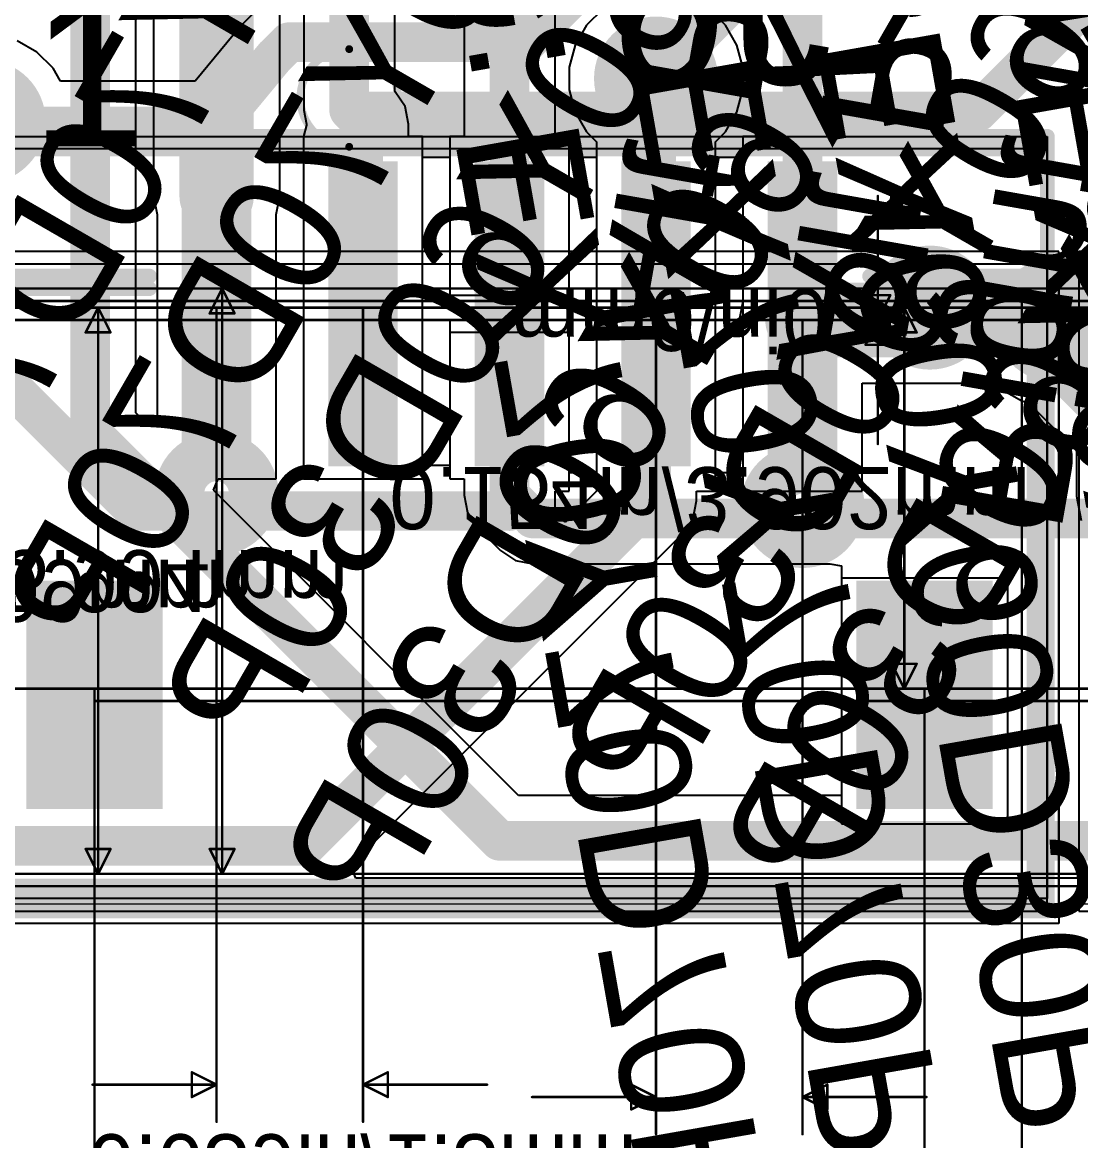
# Model space of a CAD drawing. Header units: millimetres. Extents: x 44.3 to 117.6, y 98.8 to 161.5.
# Drawn here: x 69.43 to 80.27, y 108.94 to 120.4 of the extents above; entities that cross this region are included whole.
import ezdxf

# ---------------------------------------------------------------- set-up
doc = ezdxf.new("R2010")
doc.units = ezdxf.units.MM
for name, color, linetype in [('BottomLayer', 5, 'Continuous'), ('BottomOverlay', 54, 'Continuous'), ('BottomPaste', 16, 'Continuous'), ('BottomSolder', 6, 'Continuous'), ('KeepOutLayer', 6, 'Continuous'), ('Mechanical13', 56, 'Continuous'), ('Mechanical15', 56, 'Continuous'), ('Mechanical5', 56, 'Continuous'), ('Mechanical7', 56, 'Continuous'), ('TopLayer', 1, 'Continuous'), ('TopOverlay', 2, 'Continuous'), ('TopPaste', 8, 'Continuous'), ('TopSolder', 216, 'Continuous'), ('ViaHoleLayer', 16, 'Continuous')]:
    doc.layers.add(name, color=color, linetype=linetype)
doc.styles.add('Arial', font='arial.ttf', dxfattribs={"height": 0.2})

# ---------------------------------------------------------------- blocks, each defined once
blk = doc.blocks.new('CONN_S5B_ZR_SM4A_TF_JST_B_6')
at = {"layer": 'Mechanical7', "text_generation_flag": 2}
for s, p in [('Alt Padstyle 2: OX90Y60D30P', (-5.573, 18.898)), ('Alt Padstyle 1: OX60Y90D30P', (-5.573, 16.993)), ('Right Mtg Padstyle: EX60Y60D30P', (-6.843, 15.088))]:
    blk.add_text(s, height=1.27, rotation=180, dxfattribs=at).set_placement(p)
blk = doc.blocks.new('CONN_S5B_ZR_SM4A_TF_JST_B_7')
at = {"layer": 'Mechanical7', "text_generation_flag": 2}
for s, p in [('Alt Padstyle 1: OX60Y90D30P', (-5.573, 16.993)), ('Right Mtg Padstyle: EX60Y60D30P', (-6.843, 15.088))]:
    blk.add_text(s, height=1.27, rotation=180, dxfattribs=at).set_placement(p)
blk = doc.blocks.new('CONN_S5B_ZR_SM4A_TF_JST_B_8')
at = {"layer": 'BottomLayer'}
for points in [[(-0.356, 1.499), (0.356, 1.499), (0.356, -1.499), (-0.356, -1.499)], [(1.144, 1.499), (1.856, 1.499), (1.856, -1.499), (1.144, -1.499)], [(2.644, 1.499), (3.356, 1.499), (3.356, -1.499), (2.644, -1.499)], [(4.144, 1.499), (4.856, 1.499), (4.856, -1.499), (4.144, -1.499)], [(5.644, 1.499), (6.356, 1.499), (6.356, -1.499), (5.644, -1.499)], [(-0.653, -2.899), (-0.653, -4.905), (-1.847, -4.905), (-1.847, -2.899)], [(7.847, -2.899), (7.847, -4.905), (6.653, -4.905), (6.653, -2.899)]]:
    blk.add_hatch(color=5, dxfattribs=at).paths.add_polyline_path(points)
at = {"layer": 'BottomPaste'}
for points in [[(-0.356, 1.499), (0.356, 1.499), (0.356, -1.499), (-0.356, -1.499)], [(1.144, 1.499), (1.856, 1.499), (1.856, -1.499), (1.144, -1.499)], [(2.644, 1.499), (3.356, 1.499), (3.356, -1.499), (2.644, -1.499)], [(4.144, 1.499), (4.856, 1.499), (4.856, -1.499), (4.144, -1.499)], [(5.644, 1.499), (6.356, 1.499), (6.356, -1.499), (5.644, -1.499)], [(-0.653, -2.899), (-0.653, -4.905), (-1.847, -4.905), (-1.847, -2.899)], [(7.847, -2.899), (7.847, -4.905), (6.653, -4.905), (6.653, -2.899)]]:
    blk.add_hatch(color=16, dxfattribs=at).paths.add_polyline_path(points)
at = {"layer": 'BottomSolder'}
for points in [[(-0.356, 1.499), (0.356, 1.499), (0.356, -1.499), (-0.356, -1.499)], [(1.144, 1.499), (1.856, 1.499), (1.856, -1.499), (1.144, -1.499)], [(2.644, 1.499), (3.356, 1.499), (3.356, -1.499), (2.644, -1.499)], [(4.144, 1.499), (4.856, 1.499), (4.856, -1.499), (4.144, -1.499)], [(5.644, 1.499), (6.356, 1.499), (6.356, -1.499), (5.644, -1.499)], [(-0.552, -2.797), (-0.552, -5.007), (-1.949, -5.007), (-1.949, -2.797)], [(7.948, -2.797), (7.948, -5.007), (6.551, -5.007), (6.551, -2.797)]]:
    blk.add_hatch(color=6, dxfattribs=at).paths.add_polyline_path(points)
at = {"layer": 'BottomOverlay', "const_width": 0.152}
for points in [[(-2.372, 0.322), (-0.688, 0.322)], [(6.688, 0.322), (8.372, 0.322)], [(8.372, -5.926), (8.372, 0.322)], [(-2.372, -5.926), (8.372, -5.926)]]:
    blk.add_lwpolyline(points, dxfattribs=at)
at = {"layer": 'BottomOverlay', "const_width": 0.0762}
for points in [[(-0.726, 0.322, 1), (-0.65, 0.322, 1)], [(6.65, 0.322, 1), (6.726, 0.322, 1)], [(8.334, 0.322, 1), (8.41, 0.322, 1)], [(8.334, 0.322, 1), (8.41, 0.322, 1)], [(8.334, -5.926, 1), (8.41, -5.926, 1)], [(8.334, -5.926, 1), (8.41, -5.926, 1)]]:
    blk.add_lwpolyline(points, format="xyb", close=True, dxfattribs=at)
at = {"layer": 'Mechanical13', "const_width": 0.0254}
for points in [[(-2.245, 0.195), (8.245, 0.195)], [(8.245, -5.799), (8.245, 0.195)], [(-2.245, -5.799), (8.245, -5.799)]]:
    blk.add_lwpolyline(points, dxfattribs=at)
at = {"layer": 'Mechanical13'}
for points, const_width in [([(8.239, 0.195, 1), (8.251, 0.195, 1)], 0.0127), ([(8.239, 0.195, 1), (8.251, 0.195, 1)], 0.0127), ([(0.381, -1.905, 1), (-0.381, -1.905, 1)], 0.508), ([(-0.508, -1.905, 1), (-0.254, -1.905, 1)], 0.254), ([(0.254, -1.905, 1), (0.508, -1.905, 1)], 0.254), ([(8.239, -5.799, 1), (8.251, -5.799, 1)], 0.0127), ([(8.239, -5.799, 1), (8.251, -5.799, 1)], 0.0127)]:
    blk.add_lwpolyline(points, format="xyb", close=True, dxfattribs=dict(at, const_width=const_width))
at = {"layer": 'Mechanical15'}
for p, q in [((-2.507, 1.753), (8.507, 1.753)), ((8.507, 1.753), (8.507, -6.053)), ((8.507, -6.053), (-2.507, -6.053))]:
    blk.add_line(p, q, dxfattribs=at)
at = {"layer": 'Mechanical15', "const_width": 0.152}
for points in [[(-2.507, 1.753), (8.507, 1.753)], [(8.507, -6.053), (8.507, 1.753)], [(-2.507, -6.053), (8.507, -6.053)]]:
    blk.add_lwpolyline(points, dxfattribs=at)
at = {"layer": 'Mechanical15', "const_width": 0.0762}
for points in [[(8.469, 1.753, 1), (8.545, 1.753, 1)], [(8.469, 1.753, 1), (8.545, 1.753, 1)], [(8.469, -6.053, 1), (8.545, -6.053, 1)], [(8.469, -6.053, 1), (8.545, -6.053, 1)]]:
    blk.add_lwpolyline(points, format="xyb", close=True, dxfattribs=at)
at = {"layer": 'Mechanical5'}
for p, q in [((8.626, 0.576), (-2.626, 0.576)), ((8.626, -6.18), (8.626, 0.576)), ((-2.626, -6.18), (8.626, -6.18))]:
    blk.add_line(p, q, dxfattribs=at)
at = {"layer": 'Mechanical7', "const_width": 0.0254}
for points in [[(-13.048, 0), (3, 0)], [(-4.793, 0), (3, 0)], [(0, 0), (11.166, 0)], [(0, 0), (11.166, 0)], [(0, -8.339), (0, 0)], [(1.5, -8.339), (1.5, 0)], [(-4.793, -3.902), (7.25, -3.902)], [(-1.25, -14.054), (-1.25, -3.902)], [(7.25, -14.054), (7.25, -3.902)], [(8.245, -16.594), (8.245, -5.799)], [(-0.254, -8.085), (-0.254, -7.831)], [(-0.254, -7.831), (0, -7.958)], [(1.5, -7.958), (1.754, -7.831)], [(1.754, -8.085), (1.754, -7.831)], [(-1.27, -7.958), (0, -7.958)], [(-0.254, -8.085), (0, -7.958)], [(1.5, -7.958), (1.754, -8.085)], [(1.5, -7.958), (2.77, -7.958)]]:
    blk.add_lwpolyline(points, dxfattribs=at)
at = {"layer": 'Mechanical7', "const_width": 0.0127}
for points in [[(-0.006, 0, 1), (0.006, 0, 1)], [(-0.006, 0, 1), (0.006, 0, 1)], [(-0.006, 0, 1), (0.006, 0, 1)], [(1.494, 0, 1), (1.506, 0, 1)], [(2.994, 0, 1), (3.006, 0, 1)], [(2.994, 0, 1), (3.006, 0, 1)], [(-1.256, -3.902, 1), (-1.244, -3.902, 1)], [(7.244, -3.902, 1), (7.256, -3.902, 1)], [(7.244, -3.902, 1), (7.256, -3.902, 1)], [(8.239, -5.799, 1), (8.251, -5.799, 1)], [(-0.26, -7.831, 1), (-0.248, -7.831, 1)], [(-0.26, -7.831, 1), (-0.248, -7.831, 1)], [(1.748, -7.831, 1), (1.76, -7.831, 1)], [(1.748, -7.831, 1), (1.76, -7.831, 1)], [(-1.276, -7.958, 1), (-1.264, -7.958, 1)], [(-0.006, -7.958, 1), (0.006, -7.958, 1)], [(-0.006, -7.958, 1), (0.006, -7.958, 1)], [(-0.006, -7.958, 1), (0.006, -7.958, 1)], [(1.494, -7.958, 1), (1.506, -7.958, 1)], [(1.494, -7.958, 1), (1.506, -7.958, 1)], [(1.494, -7.958, 1), (1.506, -7.958, 1)], [(2.764, -7.958, 1), (2.776, -7.958, 1)], [(-0.26, -8.085, 1), (-0.248, -8.085, 1)], [(-0.26, -8.085, 1), (-0.248, -8.085, 1)], [(1.748, -8.085, 1), (1.76, -8.085, 1)], [(1.748, -8.085, 1), (1.76, -8.085, 1)], [(-0.006, -8.339, 1), (0.006, -8.339, 1)], [(1.494, -8.339, 1), (1.506, -8.339, 1)]]:
    blk.add_lwpolyline(points, format="xyb", close=True, dxfattribs=at)
at = {"layer": 'Mechanical7', "text_generation_flag": 2}
blk.add_text('0.059in/1.5mm', height=0.635, rotation=180, dxfattribs=at).set_placement((-1.314, -8.466))
blk = doc.blocks.new('CONN_S5B_ZR_SM4A_TF_JST_B_9')
at = {"layer": 'Mechanical7', "text_generation_flag": 2}
for s, p in [('Alt Padstyle 1: OX60Y90D30P', (-5.573, 16.993)), ('Right Mtg Padstyle: EX60Y60D30P', (-6.843, 15.088)), ('Left Mtg Padstyle: EX60Y60D30P', (-6.525, 13.183)), ('3rd Mtg Padstyle: EX70Y70D70P', (-6.208, 11.278)), ('2nd Mtg Padstyle: EX70Y70D70P', (-6.208, 9.373))]:
    blk.add_text(s, height=1.27, rotation=-180, dxfattribs=at).set_placement(p)
blk = doc.blocks.new('CONN_S5B_ZR_SM4A_TF_JST_B_10')
at = {"layer": 'BottomOverlay'}
for points, const_width in [([(-3.769, 0, 1), (-4.531, 0, 1)], 0.508), ([(-4.658, 0, 1), (-4.404, 0, 1)], 0.254), ([(-3.896, 0, 1), (-3.642, 0, 1)], 0.254)]:
    blk.add_lwpolyline(points, format="xyb", close=True, dxfattribs=dict(at, const_width=const_width))
at = {"layer": 'Mechanical5'}
for p, q in [((-2.626, 0.576), (-2.626, -6.18)), ((8.626, 0.576), (-2.626, 0.576)), ((-2.626, -6.18), (8.626, -6.18))]:
    blk.add_line(p, q, dxfattribs=at)
at = {"layer": 'Mechanical7', "const_width": 0.0254}
for points in [[(-11.778, 0.195), (-2.245, 0.195)], [(-11.524, -0.059), (-11.397, 0.195)], [(-11.397, 0.195), (-11.27, -0.059)], [(-11.397, -5.799), (-11.397, 0.195)], [(-13.048, 0), (3, 0)], [(-12.794, -0.254), (-12.667, 0)], [(-12.667, 0), (-12.54, -0.254)], [(-12.667, -5.799), (-12.667, 0)], [(-4.793, 0), (3, 0)], [(-4.539, -0.254), (-4.412, 0)], [(-4.412, 0), (-4.285, -0.254)], [(-4.412, -3.902), (-4.412, 0)], [(-11.524, -0.059), (-11.27, -0.059)], [(-12.794, -0.254), (-12.54, -0.254)], [(-4.539, -0.254), (-4.285, -0.254)], [(-4.539, -3.648), (-4.285, -3.648)], [(-4.539, -3.648), (-4.412, -3.902)], [(-4.412, -3.902), (-4.285, -3.648)], [(-4.793, -3.902), (7.25, -3.902)], [(-12.794, -5.545), (-12.54, -5.545)], [(-12.794, -5.545), (-12.667, -5.799)], [(-12.667, -5.799), (-12.54, -5.545)], [(-11.524, -5.545), (-11.27, -5.545)], [(-11.524, -5.545), (-11.397, -5.799)], [(-11.397, -5.799), (-11.27, -5.545)], [(-13.048, -5.799), (-2.245, -5.799)], [(-11.778, -5.799), (-2.245, -5.799)]]:
    blk.add_lwpolyline(points, dxfattribs=at)
at = {"layer": 'Mechanical7', "const_width": 0.0127}
for points in [[(-11.785, 0.195, 1), (-11.772, 0.195, 1)], [(-11.404, 0.195, 1), (-11.391, 0.195, 1)], [(-11.404, 0.195, 1), (-11.391, 0.195, 1)], [(-11.404, 0.195, 1), (-11.391, 0.195, 1)], [(-13.055, 0, 1), (-13.042, 0, 1)], [(-12.674, 0, 1), (-12.661, 0, 1)], [(-12.674, 0, 1), (-12.661, 0, 1)], [(-12.674, 0, 1), (-12.661, 0, 1)], [(-4.8, 0, 1), (-4.787, 0, 1)], [(-4.419, 0, 1), (-4.406, 0, 1)], [(-4.419, 0, 1), (-4.406, 0, 1)], [(-4.419, 0, 1), (-4.406, 0, 1)], [(-11.531, -0.059, 1), (-11.518, -0.059, 1)], [(-11.531, -0.059, 1), (-11.518, -0.059, 1)], [(-11.277, -0.059, 1), (-11.264, -0.059, 1)], [(-11.277, -0.059, 1), (-11.264, -0.059, 1)], [(-12.801, -0.254, 1), (-12.788, -0.254, 1)], [(-12.801, -0.254, 1), (-12.788, -0.254, 1)], [(-12.547, -0.254, 1), (-12.534, -0.254, 1)], [(-12.547, -0.254, 1), (-12.534, -0.254, 1)], [(-4.546, -0.254, 1), (-4.533, -0.254, 1)], [(-4.546, -0.254, 1), (-4.533, -0.254, 1)], [(-4.292, -0.254, 1), (-4.279, -0.254, 1)], [(-4.292, -0.254, 1), (-4.279, -0.254, 1)], [(-4.546, -3.648, 1), (-4.533, -3.648, 1)], [(-4.546, -3.648, 1), (-4.533, -3.648, 1)], [(-4.292, -3.648, 1), (-4.279, -3.648, 1)], [(-4.292, -3.648, 1), (-4.279, -3.648, 1)], [(-4.8, -3.902, 1), (-4.787, -3.902, 1)], [(-4.419, -3.902, 1), (-4.406, -3.902, 1)], [(-4.419, -3.902, 1), (-4.406, -3.902, 1)], [(-4.419, -3.902, 1), (-4.406, -3.902, 1)], [(-12.801, -5.545, 1), (-12.788, -5.545, 1)], [(-12.801, -5.545, 1), (-12.788, -5.545, 1)], [(-12.547, -5.545, 1), (-12.534, -5.545, 1)], [(-12.547, -5.545, 1), (-12.534, -5.545, 1)], [(-11.531, -5.545, 1), (-11.518, -5.545, 1)], [(-11.531, -5.545, 1), (-11.518, -5.545, 1)], [(-11.277, -5.545, 1), (-11.264, -5.545, 1)], [(-11.277, -5.545, 1), (-11.264, -5.545, 1)], [(-13.055, -5.799, 1), (-13.042, -5.799, 1)], [(-12.674, -5.799, 1), (-12.661, -5.799, 1)], [(-12.674, -5.799, 1), (-12.661, -5.799, 1)], [(-12.674, -5.799, 1), (-12.661, -5.799, 1)], [(-11.785, -5.799, 1), (-11.772, -5.799, 1)], [(-11.404, -5.799, 1), (-11.391, -5.799, 1)], [(-11.404, -5.799, 1), (-11.391, -5.799, 1)], [(-11.404, -5.799, 1), (-11.391, -5.799, 1)]]:
    blk.add_lwpolyline(points, format="xyb", close=True, dxfattribs=at)
at = {"layer": 'TopOverlay'}
for points, const_width in [([(-3.769, 0, 1), (-4.531, 0, 1)], 0.508), ([(-4.658, 0, 1), (-4.404, 0, 1)], 0.254), ([(-3.896, 0, 1), (-3.642, 0, 1)], 0.254)]:
    blk.add_lwpolyline(points, format="xyb", close=True, dxfattribs=dict(at, const_width=const_width))
at = {"layer": 'Mechanical7', "text_generation_flag": 2}
for s, p in [('0.154in/3.902mm', (-9.683, -1.634)), ('0.236in/5.994mm', (-16.668, -2.484)), ('0.228in/5.799mm', (-17.938, -2.582))]:
    blk.add_text(s, height=0.635, rotation=180, dxfattribs=at).set_placement(p)
blk = doc.blocks.new('CONN_S5B_ZR_SM4A_TF_JST_B_11')
at = {"layer": 'Mechanical7', "text_generation_flag": 2}
for s, p in [('Alt Padstyle 2: OX90Y60D30P', (-5.573, 18.898)), ('Alt Padstyle 1: OX60Y90D30P', (-5.573, 16.993)), ('Right Mtg Padstyle: EX60Y60D30P', (-6.843, 15.088)), ('Left Mtg Padstyle: EX60Y60D30P', (-6.525, 13.183)), ('3rd Mtg Padstyle: EX70Y70D70P', (-6.208, 11.278)), ('2nd Mtg Padstyle: EX70Y70D70P', (-6.208, 9.373)), ('Default Padstyle: RX28Y118D0T', (-6.208, 5.563))]:
    blk.add_text(s, height=1.27, rotation=-180, dxfattribs=at).set_placement(p)
blk = doc.blocks.new('CONN_S5B_ZR_SM4A_TF_JST_12')
at = {"layer": 'Mechanical7', "const_width": 0.0254}
for points in [[(10.785, 1.27), (10.785, 0)], [(10.912, 0.254), (10.658, 0.254)], [(10.785, 0), (10.658, 0.254)], [(10.912, 0.254), (10.785, 0)], [(11.166, 0), (0, 0)], [(11.166, 0), (0, 0)], [(10.785, 0), (10.658, -0.254)], [(10.912, -0.254), (10.785, 0)], [(10.785, 0), (10.785, -1.27)], [(10.912, -0.254), (10.658, -0.254)]]:
    blk.add_lwpolyline(points, dxfattribs=at)
at = {"layer": 'Mechanical7', "const_width": 0.0127}
for points in [[(10.779, 1.27, 1), (10.791, 1.27, 1)], [(10.652, 0.254, 1), (10.664, 0.254, 1)], [(10.652, 0.254, 1), (10.664, 0.254, 1)], [(10.906, 0.254, 1), (10.918, 0.254, 1)], [(10.906, 0.254, 1), (10.918, 0.254, 1)], [(10.779, 0, 1), (10.791, 0, 1)], [(10.779, 0, 1), (10.791, 0, 1)], [(10.779, 0, 1), (10.791, 0, 1)], [(10.779, 0, 1), (10.791, 0, 1)], [(10.779, 0, 1), (10.791, 0, 1)], [(10.779, 0, 1), (10.791, 0, 1)], [(11.16, 0, 1), (11.172, 0, 1)], [(11.16, 0, 1), (11.172, 0, 1)], [(10.652, -0.254, 1), (10.664, -0.254, 1)], [(10.652, -0.254, 1), (10.664, -0.254, 1)], [(10.906, -0.254, 1), (10.918, -0.254, 1)], [(10.906, -0.254, 1), (10.918, -0.254, 1)], [(10.779, -1.27, 1), (10.791, -1.27, 1)]]:
    blk.add_lwpolyline(points, format="xyb", close=True, dxfattribs=at)
at = {"layer": 'Mechanical7'}
blk.add_text('0in/0mm', height=0.635, dxfattribs=at).set_placement((11.293, -0.318))
blk = doc.blocks.new('CONN_S5B_ZR_SM4A_TF_JST_13')
at = {"layer": 'TopLayer'}
for points in [[(-1.847, 2.899), (-1.847, 4.905), (-0.653, 4.905), (-0.653, 2.899)], [(6.653, 2.899), (6.653, 4.905), (7.847, 4.905), (7.847, 2.899)], [(-0.356, 1.499), (0.356, 1.499), (0.356, -1.499), (-0.356, -1.499)], [(1.144, 1.499), (1.856, 1.499), (1.856, -1.499), (1.144, -1.499)], [(2.644, 1.499), (3.356, 1.499), (3.356, -1.499), (2.644, -1.499)], [(4.144, 1.499), (4.856, 1.499), (4.856, -1.499), (4.144, -1.499)], [(5.644, 1.499), (6.356, 1.499), (6.356, -1.499), (5.644, -1.499)]]:
    blk.add_hatch(color=1, dxfattribs=at).paths.add_polyline_path(points)
at = {"layer": 'TopPaste'}
for points in [[(-1.847, 2.899), (-1.847, 4.905), (-0.653, 4.905), (-0.653, 2.899)], [(6.653, 2.899), (6.653, 4.905), (7.847, 4.905), (7.847, 2.899)], [(-0.356, 1.499), (0.356, 1.499), (0.356, -1.499), (-0.356, -1.499)], [(1.144, 1.499), (1.856, 1.499), (1.856, -1.499), (1.144, -1.499)], [(2.644, 1.499), (3.356, 1.499), (3.356, -1.499), (2.644, -1.499)], [(4.144, 1.499), (4.856, 1.499), (4.856, -1.499), (4.144, -1.499)], [(5.644, 1.499), (6.356, 1.499), (6.356, -1.499), (5.644, -1.499)]]:
    blk.add_hatch(color=8, dxfattribs=at).paths.add_polyline_path(points)
at = {"layer": 'TopSolder'}
for points in [[(-1.948, 2.797), (-1.948, 5.007), (-0.551, 5.007), (-0.551, 2.797)], [(6.551, 2.797), (6.551, 5.007), (7.948, 5.007), (7.948, 2.797)], [(-0.356, 1.499), (0.356, 1.499), (0.356, -1.499), (-0.356, -1.499)], [(1.144, 1.499), (1.856, 1.499), (1.856, -1.499), (1.144, -1.499)], [(2.644, 1.499), (3.356, 1.499), (3.356, -1.499), (2.644, -1.499)], [(4.144, 1.499), (4.856, 1.499), (4.856, -1.499), (4.144, -1.499)], [(5.644, 1.499), (6.356, 1.499), (6.356, -1.499), (5.644, -1.499)]]:
    blk.add_hatch(color=216, dxfattribs=at).paths.add_polyline_path(points)
at = {"layer": 'Mechanical13', "const_width": 0.0254}
for points in [[(8.245, 5.799), (-2.245, 5.799)], [(-2.245, 5.799), (-2.245, -0.195)], [(8.245, -0.195), (-2.245, -0.195)]]:
    blk.add_lwpolyline(points, dxfattribs=at)
at = {"layer": 'Mechanical13'}
for points, const_width in [([(-2.251, 5.799, 1), (-2.239, 5.799, 1)], 0.0127), ([(-2.251, 5.799, 1), (-2.239, 5.799, 1)], 0.0127), ([(0.381, 1.905, 1), (-0.381, 1.905, 1)], 0.508), ([(-0.508, 1.905, 1), (-0.254, 1.905, 1)], 0.254), ([(0.254, 1.905, 1), (0.508, 1.905, 1)], 0.254), ([(-2.251, -0.195, 1), (-2.239, -0.195, 1)], 0.0127), ([(-2.251, -0.195, 1), (-2.239, -0.195, 1)], 0.0127)]:
    blk.add_lwpolyline(points, format="xyb", close=True, dxfattribs=dict(at, const_width=const_width))
at = {"layer": 'Mechanical15'}
for p, q in [((8.507, 6.053), (-2.507, 6.053)), ((-2.507, 6.053), (-2.507, -1.753)), ((-2.507, -1.753), (8.507, -1.753))]:
    blk.add_line(p, q, dxfattribs=at)
at = {"layer": 'Mechanical15', "const_width": 0.152}
for points in [[(-2.507, 6.053), (-2.507, -1.753)], [(8.507, 6.053), (-2.507, 6.053)], [(8.507, -1.753), (-2.507, -1.753)]]:
    blk.add_lwpolyline(points, dxfattribs=at)
at = {"layer": 'Mechanical15', "const_width": 0.0762}
for points in [[(-2.545, 6.053, 1), (-2.469, 6.053, 1)], [(-2.545, 6.053, 1), (-2.469, 6.053, 1)], [(-2.545, -1.753, 1), (-2.469, -1.753, 1)], [(-2.545, -1.753, 1), (-2.469, -1.753, 1)]]:
    blk.add_lwpolyline(points, format="xyb", close=True, dxfattribs=at)
at = {"layer": 'Mechanical5'}
for p, q in [((-2.626, -0.576), (-2.626, 6.18)), ((-2.626, 6.18), (8.626, 6.18)), ((8.626, -0.576), (-2.626, -0.576))]:
    blk.add_line(p, q, dxfattribs=at)
at = {"layer": 'Mechanical7', "const_width": 0.0254}
for points in [[(-2.245, 16.594), (-2.245, 5.799)], [(-1.25, 14.054), (-1.25, 3.902)], [(7.25, 14.054), (7.25, 3.902)], [(0, 8.339), (0, 0)], [(1.5, 8.339), (1.5, 0)], [(0, 7.958), (-0.254, 8.085)], [(-0.254, 8.085), (-0.254, 7.831)], [(1.754, 8.085), (1.5, 7.958)], [(1.754, 8.085), (1.754, 7.831)], [(0, 7.958), (-1.27, 7.958)], [(0, 7.958), (-0.254, 7.831)], [(2.77, 7.958), (1.5, 7.958)], [(1.754, 7.831), (1.5, 7.958)], [(-2.245, 5.799), (-13.048, 5.799)], [(-2.245, 5.799), (-11.778, 5.799)], [(7.25, 3.902), (-4.793, 3.902)], [(3, 0), (-13.048, 0)], [(3, 0), (-4.793, 0)], [(11.166, 0), (0, 0)], [(11.166, 0), (0, 0)], [(-2.245, -0.195), (-11.778, -0.195)]]:
    blk.add_lwpolyline(points, dxfattribs=at)
at = {"layer": 'Mechanical7', "const_width": 0.0127}
for points in [[(-0.006, 8.339, 1), (0.006, 8.339, 1)], [(1.494, 8.339, 1), (1.506, 8.339, 1)], [(-0.26, 8.085, 1), (-0.248, 8.085, 1)], [(-0.26, 8.085, 1), (-0.248, 8.085, 1)], [(1.748, 8.085, 1), (1.76, 8.085, 1)], [(1.748, 8.085, 1), (1.76, 8.085, 1)], [(-1.276, 7.958, 1), (-1.264, 7.958, 1)], [(-0.006, 7.958, 1), (0.006, 7.958, 1)], [(-0.006, 7.958, 1), (0.006, 7.958, 1)], [(-0.006, 7.958, 1), (0.006, 7.958, 1)], [(1.494, 7.958, 1), (1.506, 7.958, 1)], [(1.494, 7.958, 1), (1.506, 7.958, 1)], [(1.494, 7.958, 1), (1.506, 7.958, 1)], [(2.764, 7.958, 1), (2.776, 7.958, 1)], [(-0.26, 7.831, 1), (-0.248, 7.831, 1)], [(-0.26, 7.831, 1), (-0.248, 7.831, 1)], [(1.748, 7.831, 1), (1.76, 7.831, 1)], [(1.748, 7.831, 1), (1.76, 7.831, 1)], [(-2.251, 5.799, 1), (-2.239, 5.799, 1)], [(-2.251, 5.799, 1), (-2.239, 5.799, 1)], [(-2.251, 5.799, 1), (-2.239, 5.799, 1)], [(-1.256, 3.902, 1), (-1.244, 3.902, 1)], [(7.244, 3.902, 1), (7.256, 3.902, 1)], [(7.244, 3.902, 1), (7.256, 3.902, 1)], [(-0.006, 0, 1), (0.006, 0, 1)], [(-0.006, 0, 1), (0.006, 0, 1)], [(-0.006, 0, 1), (0.006, 0, 1)], [(1.494, 0, 1), (1.506, 0, 1)], [(2.994, 0, 1), (3.006, 0, 1)], [(2.994, 0, 1), (3.006, 0, 1)], [(-2.251, -0.195, 1), (-2.239, -0.195, 1)]]:
    blk.add_lwpolyline(points, format="xyb", close=True, dxfattribs=at)
at = {"layer": 'TopOverlay', "const_width": 0.152}
for points in [[(8.372, 5.926), (-2.372, 5.926)], [(-2.372, 5.926), (-2.372, -0.322)], [(-0.688, -0.322), (-2.372, -0.322)], [(8.372, -0.322), (6.688, -0.322)]]:
    blk.add_lwpolyline(points, dxfattribs=at)
at = {"layer": 'TopOverlay', "const_width": 0.0762}
for points in [[(-2.41, 5.926, 1), (-2.334, 5.926, 1)], [(-2.41, 5.926, 1), (-2.334, 5.926, 1)], [(-2.41, -0.322, 1), (-2.334, -0.322, 1)], [(-2.41, -0.322, 1), (-2.334, -0.322, 1)], [(-0.726, -0.322, 1), (-0.65, -0.322, 1)], [(6.65, -0.322, 1), (6.726, -0.322, 1)]]:
    blk.add_lwpolyline(points, format="xyb", close=True, dxfattribs=at)
blk = doc.blocks.new('T___PICO_B_____14')
at = {"layer": 'TopOverlay'}
for points, const_width in [([(1.25, -7.62, 1), (0.25, -7.62, 1)], 0.08), ([(0.23, -7.62, 1), (0.27, -7.62, 1)], 0.04), ([(1.23, -7.62, 1), (1.27, -7.62, 1)], 0.04)]:
    blk.add_lwpolyline(points, format="xyb", close=True, dxfattribs=dict(at, const_width=const_width))

msp = doc.modelspace()

# ---------------------------------------------------------------- hatches: boundary and pattern name
at = {"layer": 'BottomLayer'}
h = msp.add_hatch(color=5, dxfattribs=at)
edge = h.paths.add_edge_path()
edge.add_arc((75.922, 119.821), 0.635, 0, 360)
h = msp.add_hatch(color=5, dxfattribs=at)
edge = h.paths.add_edge_path()
edge.add_arc((69.037, 119.38), 0.635, 0, 360)
h = msp.add_hatch(color=5, dxfattribs=at)
edge = h.paths.add_edge_path()
edge.add_arc((80.01, 117.348), 0.635, 0, 360)
at = {"layer": 'TopLayer'}
h = msp.add_hatch(color=1, dxfattribs=at)
edge = h.paths.add_edge_path()
edge.add_arc((75.922, 119.821), 0.635, 0, 360)
h = msp.add_hatch(color=1, dxfattribs=at)
edge = h.paths.add_edge_path()
edge.add_arc((69.037, 119.38), 0.635, 0, 360)
h = msp.add_hatch(color=1, dxfattribs=at)
edge = h.paths.add_edge_path()
edge.add_arc((80.01, 117.348), 0.635, 0, 360)
at = {"layer": 'ViaHoleLayer'}
h = msp.add_hatch(color=16, dxfattribs=at)
edge = h.paths.add_edge_path()
edge.add_arc((75.922, 119.821), 0.356, 0, 360)
h = msp.add_hatch(color=16, dxfattribs=at)
edge = h.paths.add_edge_path()
edge.add_arc((80.01, 117.348), 0.356, 0, 360)

# ---------------------------------------------------------------- linework, layer by layer
at = {"layer": 'BottomLayer'}
for p, q in [((74.888, 119.228), (74.888, 122.31)), ((73.956, 122.117), (73.956, 119.228)), ((76.956, 121.171), (76.956, 119.228)), ((70.775, 120.637), (70.775, 118.618)), ((70.596, 116.398), (70.596, 120.484)), ((72.069, 118.618), (72.069, 120.519)), ((72.314, 120.508), (72.314, 119.497)), ((73.246, 119.69), (73.246, 120.508)), ((75.376, 120.533), (75.211, 120.367)), ((76.633, 120.367), (76.468, 120.533)), ((75.211, 120.367), (75.094, 120.164)), ((76.75, 120.164), (76.633, 120.367)), ((75.094, 120.164), (75.033, 119.938)), ((76.811, 119.938), (76.75, 120.164)), ((75.033, 119.938), (75.033, 119.704)), ((76.811, 119.704), (76.811, 119.938)), ((73.252, 119.684), (73.246, 119.69)), ((73.353, 119.533), (73.252, 119.684)), ((75.033, 119.704), (75.094, 119.478)), ((76.75, 119.478), (76.811, 119.704)), ((72.314, 119.497), (72.342, 119.355)), ((73.388, 119.355), (73.353, 119.533)), ((75.094, 119.478), (75.211, 119.275)), ((76.633, 119.275), (76.75, 119.478)), ((72.342, 119.344), (72.312, 119.228)), ((72.342, 119.355), (72.342, 119.344)), ((73.388, 119.228), (73.388, 119.355)), ((72.312, 119.228), (72.312, 119.228)), ((72.312, 119.228), (72.312, 115.722)), ((73.532, 119.228), (73.388, 119.228)), ((73.532, 115.722), (73.532, 119.228)), ((73.956, 119.228), (73.812, 119.228)), ((73.812, 119.228), (73.812, 117.602)), ((75.032, 119.228), (74.888, 119.228)), ((75.032, 117.602), (75.032, 119.228)), ((75.211, 119.275), (75.312, 119.174)), ((76.532, 119.174), (76.633, 119.275)), ((76.956, 119.228), (76.812, 119.228)), ((76.812, 119.228), (76.812, 115.782)), ((75.312, 119.174), (75.312, 115.782)), ((76.532, 115.782), (76.532, 119.174)), ((70.775, 118.618), (70.812, 118.428)), ((72.032, 118.428), (72.069, 118.618)), ((70.812, 118.428), (70.812, 116.347)), ((72.032, 115.722), (72.032, 118.428)), ((73.812, 117.602), (75.032, 117.602)), ((75.032, 117.348), (73.812, 117.348)), ((73.812, 117.348), (73.812, 115.722)), ((75.032, 115.782), (75.032, 117.348)), ((70.695, 116.299), (70.596, 116.398)), ((70.812, 116.347), (70.695, 116.299)), ((71.389, 115.605), (71.437, 115.722)), ((71.437, 115.722), (72.032, 115.722)), ((72.312, 115.722), (73.532, 115.722)), ((73.812, 115.722), (73.956, 115.722)), ((73.956, 115.722), (73.956, 115.554)), ((75.312, 115.782), (75.032, 115.782)), ((76.812, 115.782), (76.532, 115.782)), ((74.513, 112.48), (71.389, 115.605)), ((73.956, 115.554), (73.991, 115.376)), ((73.991, 115.376), (74.092, 115.224)), ((74.092, 115.224), (74.33, 114.986)), ((74.33, 114.986), (74.482, 114.885)), ((74.482, 114.885), (74.66, 114.85)), ((74.66, 114.85), (77.702, 114.85)), ((77.702, 114.85), (77.821, 114.83)), ((77.821, 114.83), (77.821, 112.48)), ((77.821, 112.48), (74.513, 112.48))]:
    msp.add_line(p, q, dxfattribs=at)
for points, const_width in [([(74.422, 115.554), (74.422, 122.31)], 0.406), ([(72.78, 119.497), (72.78, 121.412)], 0.406), ([(77.422, 117.475), (77.422, 121.364)], 0.406), ([(69.489, 121.125), (70.129, 120.484)], 0.406), ([(71.422, 118.618), (71.422, 120.794)], 0.762), ([(70.129, 116.205), (70.129, 120.484)], 0.406), ([(75.922, 117.475), (75.922, 119.821)], 0.406), ([(72.78, 119.497), (72.922, 119.355)], 0.406), ([(72.922, 117.475), (72.922, 119.355)], 0.406), ([(71.422, 117.475), (71.422, 118.618)], 0.508), ([(80.01, 117.348), (82.749, 117.348)], 0.762), ([(70.129, 116.205), (74.32, 112.014)], 0.406), ([(74.422, 115.554), (74.66, 115.316)], 0.406), ([(74.66, 115.316), (85.638, 115.316)], 0.406), ([(74.32, 112.014), (83.871, 112.014)], 0.406)]:
    msp.add_lwpolyline(points, dxfattribs=dict(at, const_width=const_width))
for points, const_width in [([(70.028, 120.484, 1), (70.231, 120.484, 1)], 0.203), ([(70.028, 120.484, 1), (70.231, 120.484, 1)], 0.203), ([(75.82, 119.821, 1), (76.024, 119.821, 1)], 0.203), ([(72.678, 119.497, 1), (72.882, 119.497, 1)], 0.203), ([(72.678, 119.497, 1), (72.882, 119.497, 1)], 0.203), ([(72.82, 119.355, 1), (73.024, 119.355, 1)], 0.203), ([(72.82, 119.355, 1), (73.024, 119.355, 1)], 0.203), ([(71.232, 118.618, 1), (71.613, 118.618, 1)], 0.381), ([(71.295, 118.618, 1), (71.549, 118.618, 1)], 0.254), ([(71.295, 117.475, 1), (71.549, 117.475, 1)], 0.254), ([(72.82, 117.475, 1), (73.024, 117.475, 1)], 0.203), ([(75.82, 117.475, 1), (76.024, 117.475, 1)], 0.203), ([(77.32, 117.475, 1), (77.524, 117.475, 1)], 0.203), ([(79.819, 117.348, 1), (80.201, 117.348, 1)], 0.381), ([(70.028, 116.205, 1), (70.231, 116.205, 1)], 0.203), ([(70.028, 116.205, 1), (70.231, 116.205, 1)], 0.203), ([(74.32, 115.554, 1), (74.524, 115.554, 1)], 0.203), ([(74.32, 115.554, 1), (74.524, 115.554, 1)], 0.203), ([(74.558, 115.316, 1), (74.762, 115.316, 1)], 0.203), ([(74.558, 115.316, 1), (74.762, 115.316, 1)], 0.203), ([(74.219, 112.014, 1), (74.422, 112.014, 1)], 0.203), ([(74.219, 112.014, 1), (74.422, 112.014, 1)], 0.203)]:
    msp.add_lwpolyline(points, format="xyb", close=True, dxfattribs=dict(at, const_width=const_width))
at = {"layer": 'KeepOutLayer', "const_width": 0.0127}
msp.add_lwpolyline([(69.121, 111.366), (91.203, 111.366)], dxfattribs=at)
at = {"layer": 'TopLayer'}
for p, q in [((71.832, 120.522), (71.684, 120.375)), ((71.684, 120.375), (71.672, 120.356)), ((71.655, 120.342), (71.203, 119.795)), ((71.672, 120.356), (71.655, 120.342)), ((69.583, 120.091), (69.38, 120.208)), ((69.749, 119.926), (69.583, 120.091)), ((69.824, 119.795), (69.749, 119.926)), ((71.203, 119.795), (69.824, 119.795)), ((73.532, 115.858), (73.532, 119.015)), ((73.532, 119.015), (73.812, 119.015)), ((73.812, 119.015), (73.812, 117.475)), ((75.032, 117.475), (75.032, 119.015)), ((75.032, 119.015), (75.312, 119.015)), ((75.312, 119.015), (75.312, 115.596)), ((76.532, 115.595), (76.532, 119.015)), ((76.532, 119.015), (76.812, 119.015)), ((76.812, 119.015), (76.812, 117.538)), ((76.812, 117.538), (76.775, 117.348)), ((73.812, 117.475), (74.422, 117.475)), ((74.422, 117.475), (75.032, 117.475)), ((76.775, 117.348), (76.812, 117.158)), ((74.422, 117.221), (73.812, 117.221)), ((73.812, 117.221), (73.812, 115.858)), ((75.032, 117.221), (74.422, 117.221)), ((75.032, 115.595), (75.032, 117.221)), ((76.812, 117.158), (76.812, 115.595)), ((78.032, 115.595), (78.032, 116.701)), ((78.032, 116.701), (79.4, 116.701)), ((79.4, 116.701), (79.464, 116.637)), ((79.464, 116.637), (79.667, 116.52)), ((79.667, 116.52), (79.735, 116.501)), ((79.735, 116.501), (80.227, 116.009)), ((80.227, 116.009), (80.227, 115.544)), ((73.812, 115.858), (73.532, 115.858)), ((74.888, 115.392), (74.888, 115.595)), ((74.888, 115.595), (75.032, 115.595)), ((75.312, 115.596), (74.995, 115.278)), ((76.337, 115.495), (76.337, 115.595)), ((76.337, 115.595), (76.532, 115.595)), ((76.812, 115.595), (78.032, 115.595)), ((76.302, 115.317), (76.337, 115.495)), ((80.227, 115.544), (80.276, 115.296)), ((74.878, 115.341), (74.888, 115.392)), ((74.995, 115.278), (74.878, 115.341)), ((76.201, 115.166), (76.302, 115.317)), ((72.794, 111.759), (76.201, 115.166)), ((79.523, 114.703), (77.821, 114.703)), ((77.821, 114.703), (77.821, 112.189)), ((79.523, 112.189), (79.523, 114.703)), ((77.821, 112.189), (79.523, 112.189)), ((72.847, 111.632), (72.794, 111.759)), ((91.203, 111.632), (72.847, 111.632))]:
    msp.add_line(p, q, dxfattribs=at)
for points, const_width in [([(74.6, 120.193), (77.216, 122.809)], 0.406), ([(75.922, 119.821), (78.359, 122.258)], 0.406), ([(79.218, 119.482), (80.692, 120.955)], 0.406), ([(72.014, 120.045), (72.162, 120.193)], 0.406), ([(72.162, 120.193), (74.6, 120.193)], 0.406), ([(71.422, 119.329), (72.014, 120.045)], 0.406), ([(72.922, 119.482), (79.218, 119.482)], 0.406), ([(72.922, 117.348), (72.922, 119.482)], 0.406), ([(69.088, 119.329), (71.422, 119.329)], 0.406), ([(71.422, 117.348), (71.422, 119.329)], 0.406), ([(67.945, 118.034), (70.587, 115.392)], 0.406), ([(77.422, 117.348), (80.01, 117.348)], 0.762), ([(74.422, 115.392), (74.422, 117.348)], 0.406), ([(75.871, 117.297), (75.922, 117.348)], 0.406), ([(80.01, 117.142), (80.874, 116.278)], 0.762), ([(80.01, 117.142), (80.01, 117.348)], 0.508), ([(75.871, 115.495), (75.871, 117.297)], 0.406), ([(72.339, 111.963), (75.871, 115.495)], 0.406), ([(70.587, 115.392), (74.422, 115.392)], 0.406), ([(69.113, 111.963), (72.339, 111.963)], 0.406)]:
    msp.add_lwpolyline(points, dxfattribs=dict(at, const_width=const_width))
for points, const_width in [([(72.06, 120.193, 1), (72.263, 120.193, 1)], 0.203), ([(72.06, 120.193, 1), (72.263, 120.193, 1)], 0.203), ([(74.498, 120.193, 1), (74.701, 120.193, 1)], 0.203), ([(74.498, 120.193, 1), (74.701, 120.193, 1)], 0.203), ([(71.912, 120.045, 1), (72.116, 120.045, 1)], 0.203), ([(71.912, 120.045, 1), (72.116, 120.045, 1)], 0.203), ([(75.82, 119.821, 1), (76.024, 119.821, 1)], 0.203), ([(72.82, 119.482, 1), (73.024, 119.482, 1)], 0.203), ([(72.82, 119.482, 1), (73.024, 119.482, 1)], 0.203), ([(79.117, 119.482, 1), (79.32, 119.482, 1)], 0.203), ([(79.117, 119.482, 1), (79.32, 119.482, 1)], 0.203), ([(71.32, 119.329, 1), (71.524, 119.329, 1)], 0.203), ([(71.32, 119.329, 1), (71.524, 119.329, 1)], 0.203), ([(71.32, 119.329, 1), (71.524, 119.329, 1)], 0.203), ([(77.231, 117.348, 1), (77.612, 117.348, 1)], 0.381), ([(79.819, 117.348, 1), (80.201, 117.348, 1)], 0.381), ([(71.32, 117.348, 1), (71.524, 117.348, 1)], 0.203), ([(72.82, 117.348, 1), (73.024, 117.348, 1)], 0.203), ([(74.32, 117.348, 1), (74.524, 117.348, 1)], 0.203), ([(75.82, 117.348, 1), (76.024, 117.348, 1)], 0.203), ([(79.819, 117.142, 1), (80.201, 117.142, 1)], 0.381), ([(79.883, 117.348, 1), (80.137, 117.348, 1)], 0.254), ([(75.77, 117.297, 1), (75.973, 117.297, 1)], 0.203), ([(75.77, 117.297, 1), (75.973, 117.297, 1)], 0.203), ([(79.883, 117.142, 1), (80.137, 117.142, 1)], 0.254), ([(75.77, 115.495, 1), (75.973, 115.495, 1)], 0.203), ([(75.77, 115.495, 1), (75.973, 115.495, 1)], 0.203), ([(70.485, 115.392, 1), (70.688, 115.392, 1)], 0.203), ([(70.485, 115.392, 1), (70.688, 115.392, 1)], 0.203), ([(74.32, 115.392, 1), (74.524, 115.392, 1)], 0.203), ([(74.32, 115.392, 1), (74.524, 115.392, 1)], 0.203), ([(72.238, 111.963, 1), (72.441, 111.963, 1)], 0.203), ([(72.238, 111.963, 1), (72.441, 111.963, 1)], 0.203)]:
    msp.add_lwpolyline(points, format="xyb", close=True, dxfattribs=dict(at, const_width=const_width))

# ---------------------------------------------------------------- block references
for name, p, rotation in [('CONN_S5B_ZR_SM4A_TF_JST_B_11', (69.953, 135.821), 240), ('CONN_S5B_ZR_SM4A_TF_JST_B_7', (93.575, 131.26), 120), ('CONN_S5B_ZR_SM4A_TF_JST_B_9', (64.51, 125.556), 280), ('T___PICO_B_____14', (65.16, 118.872), 90), ('CONN_S5B_ZR_SM4A_TF_JST_B_6', (94.856, 119.474), 80), ('CONN_S5B_ZR_SM4A_TF_JST_13', (77.422, 117.348), 180), ('CONN_S5B_ZR_SM4A_TF_JST_12', (88.979, 117.348), 180)]:
    msp.add_blockref(name, p, dxfattribs=dict(rotation=rotation))
for name, p in [('CONN_S5B_ZR_SM4A_TF_JST_B_8', (71.422, 117.475)), ('CONN_S5B_ZR_SM4A_TF_JST_B_10', (82.876, 117.475))]:
    msp.add_blockref(name, p)

# ---------------------------------------------------------------- texts
at = {"layer": 'BottomOverlay', "style": 'Arial', "text_generation_flag": 2}
msp.add_text('J6', height=1.524, dxfattribs=at).set_placement((77.724, 119.761))
at = {"layer": 'TopOverlay', "style": 'Arial'}
msp.add_text('J1', height=1.524, dxfattribs=at).set_placement((68.453, 119.126))

doc.saveas('drawing.dxf')
